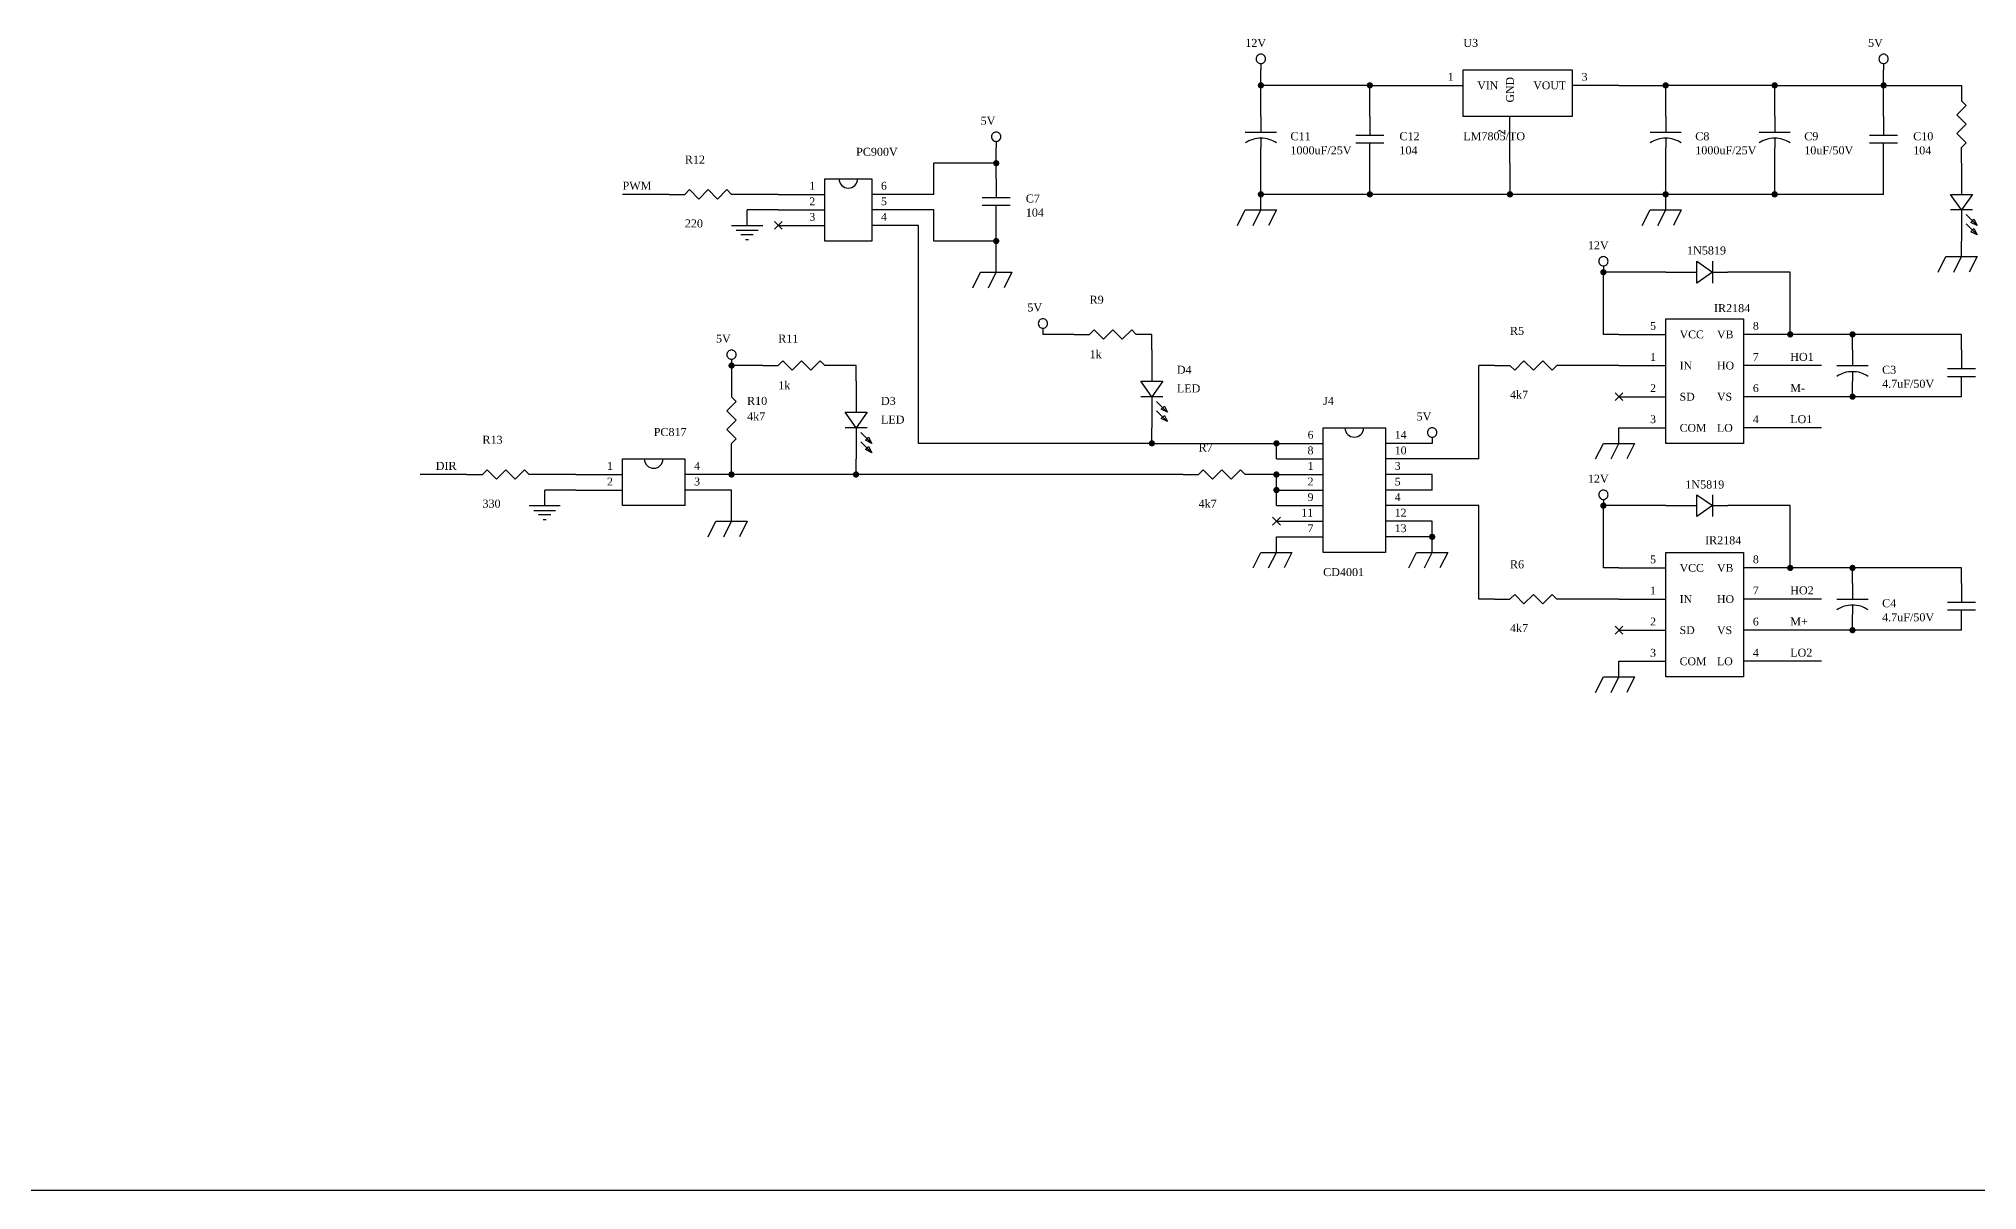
# Model space of a CAD drawing. Header units: inches. Extents: x 10 to 2893, y 8 to 851.
# Drawn here: x 616.6 to 964.5, y 430 to 636.7 of the extents above; entities that cross this region are included whole.
import ezdxf

# ---------------------------------------------------------------- set-up
doc = ezdxf.new("R2010")
doc.units = ezdxf.units.IN
doc.header["$MEASUREMENT"] = 0
for name, color, linetype in [('PARTS', 7, 'Continuous'), ('PARTTEXT', 7, 'Continuous'), ('WIRE', 7, 'Continuous'), ('WIRETEXT', 7, 'Continuous')]:
    doc.layers.add(name, color=color, linetype=linetype)
doc.styles.get("Standard").update_dxf_attribs({"font": 'times_0.ttf'})

msp = doc.modelspace()

# ---------------------------------------------------------------- linework, layer by layer
msp.add_line((10.23, 430), (1199.23, 430))
at = {"layer": 'PARTS'}
for p, q in [((863.88, 628.32), (872.26, 628.32)), ((900.2, 628.32), (891.82, 628.32)), ((961.67, 628.32), (961.67, 625.53)), ((835.94, 622.73), (835.94, 619.94)), ((855.49, 622.73), (855.49, 619.94)), ((880.64, 614.35), (880.64, 622.73)), ((908.58, 622.73), (908.58, 619.94)), ((928.14, 622.73), (928.14, 619.94)), ((947.7, 622.73), (947.7, 619.94)), ((835.94, 614.35), (835.94, 617.14)), ((855.49, 614.35), (855.49, 617.14)), ((908.58, 614.35), (908.58, 617.14)), ((928.14, 614.35), (928.14, 617.14)), ((947.7, 614.35), (947.7, 617.14)), ((961.67, 614.35), (961.67, 617.14)), ((961.67, 614.35), (961.67, 611.56)), ((788.44, 611.56), (788.44, 608.76)), ((729.76, 608.76), (732.56, 608.76)), ((743.73, 608.76), (740.94, 608.76)), ((749.32, 608.76), (757.7, 608.76)), ((749.32, 605.97), (757.7, 605.97)), ((774.47, 608.76), (766.09, 608.76)), ((774.47, 605.97), (766.09, 605.97)), ((788.44, 603.17), (788.44, 605.97)), ((748.62, 603.87), (750.02, 602.48)), ((750.02, 603.87), (748.62, 602.48)), ((749.32, 603.17), (757.7, 603.17)), ((774.47, 603.17), (766.09, 603.17)), ((961.67, 597.59), (961.67, 600.38)), ((908.58, 594.79), (911.37, 594.79)), ((922.55, 594.79), (919.76, 594.79)), ((802.41, 583.62), (805.2, 583.62)), ((816.38, 583.62), (813.58, 583.62)), ((900.2, 583.62), (908.58, 583.62)), ((930.93, 583.62), (922.55, 583.62)), ((746.53, 578.03), (749.32, 578.03)), ((760.5, 578.03), (757.7, 578.03)), ((816.38, 580.82), (816.38, 578.03)), ((877.85, 578.03), (880.64, 578.03)), ((891.82, 578.03), (889.02, 578.03)), ((900.2, 578.03), (908.58, 578.03)), ((930.93, 578.03), (922.55, 578.03)), ((942.11, 580.82), (942.11, 578.03)), ((961.67, 580.82), (961.67, 578.03)), ((740.94, 575.23), (740.94, 572.44)), ((763.29, 575.23), (763.29, 572.44)), ((942.11, 572.44), (942.11, 575.23)), ((961.67, 572.44), (961.67, 575.23)), ((899.5, 573.14), (900.9, 571.74)), ((900.9, 573.14), (899.5, 571.74)), ((900.2, 572.44), (908.58, 572.44)), ((930.93, 572.44), (922.55, 572.44)), ((740.94, 561.26), (740.94, 564.06)), ((816.38, 564.06), (816.38, 566.85)), ((838.73, 564.06), (847.11, 564.06)), ((866.67, 564.06), (858.29, 564.06)), ((900.2, 566.85), (908.58, 566.85)), ((930.93, 566.85), (922.55, 566.85)), ((763.29, 558.47), (763.29, 561.26)), ((838.73, 561.26), (847.11, 561.26)), ((866.67, 561.26), (858.29, 561.26)), ((693.44, 558.47), (696.24, 558.47)), ((707.41, 558.47), (704.62, 558.47)), ((713, 558.47), (721.38, 558.47)), ((740.94, 558.47), (732.56, 558.47)), ((821.97, 558.47), (824.76, 558.47)), ((835.94, 558.47), (833.14, 558.47)), ((838.73, 558.47), (847.11, 558.47)), ((866.67, 558.47), (858.29, 558.47)), ((713, 555.68), (721.38, 555.68)), ((740.94, 555.68), (732.56, 555.68)), ((838.73, 555.68), (847.11, 555.68)), ((866.67, 555.68), (858.29, 555.68)), ((838.03, 550.79), (839.43, 549.39)), ((839.43, 550.79), (838.03, 549.39)), ((838.73, 552.88), (847.11, 552.88)), ((838.73, 550.09), (847.11, 550.09)), ((866.67, 552.88), (858.29, 552.88)), ((866.67, 550.09), (858.29, 550.09)), ((908.58, 552.88), (911.37, 552.88)), ((922.55, 552.88), (919.76, 552.88)), ((838.73, 547.29), (847.11, 547.29)), ((866.67, 547.29), (858.29, 547.29)), ((900.2, 541.71), (908.58, 541.71)), ((930.93, 541.71), (922.55, 541.71)), ((877.85, 536.12), (880.64, 536.12)), ((891.82, 536.12), (889.02, 536.12)), ((900.2, 536.12), (908.58, 536.12)), ((930.93, 536.12), (922.55, 536.12)), ((942.11, 538.91), (942.11, 536.12)), ((961.67, 538.91), (961.67, 536.12)), ((942.11, 530.53), (942.11, 533.32)), ((961.67, 530.53), (961.67, 533.32)), ((899.5, 531.23), (900.9, 529.83)), ((900.9, 531.23), (899.5, 529.83)), ((900.2, 530.53), (908.58, 530.53)), ((930.93, 530.53), (922.55, 530.53)), ((900.2, 524.94), (908.58, 524.94)), ((930.93, 524.94), (922.55, 524.94))]:
    msp.add_line(p, q, dxfattribs=at)
for points in [[(836.77, 633.07, 0.0985), (836.71, 633.39, 0.0985), (836.53, 633.66, 0.0985), (836.26, 633.84, 0.0985), (835.94, 633.91, 0.0985), (835.62, 633.84, 0.0985), (835.34, 633.66, 0.0985), (835.16, 633.39, 0.0985), (835.1, 633.07, 0.0985), (835.16, 632.75, 0.0985), (835.34, 632.48, 0.0985), (835.62, 632.3, 0.0985), (835.94, 632.23, 0.0985), (836.26, 632.3, 0.0985), (836.53, 632.48, 0.0985), (836.71, 632.75, 0.0985)], [(948.53, 633.07, 0.0985), (948.47, 633.39, 0.0985), (948.29, 633.66, 0.0985), (948.02, 633.84, 0.0985), (947.7, 633.91, 0.0985), (947.38, 633.84, 0.0985), (947.1, 633.66, 0.0985), (946.92, 633.39, 0.0985), (946.86, 633.07, 0.0985), (946.92, 632.75, 0.0985), (947.1, 632.48, 0.0985), (947.38, 632.3, 0.0985), (947.7, 632.23, 0.0985), (948.02, 632.3, 0.0985), (948.29, 632.48, 0.0985), (948.47, 632.75, 0.0985)], [(789.28, 619.1, 0.0985), (789.21, 619.42, 0.0985), (789.03, 619.69, 0.0985), (788.76, 619.87, 0.0985), (788.44, 619.94, 0.0985), (788.12, 619.87, 0.0985), (787.85, 619.69, 0.0985), (787.66, 619.42, 0.0985), (787.6, 619.1, 0.0985), (787.66, 618.78, 0.0985), (787.85, 618.51, 0.0985), (788.12, 618.33, 0.0985), (788.44, 618.26, 0.0985), (788.76, 618.33, 0.0985), (789.03, 618.51, 0.0985), (789.21, 618.78, 0.0985)], [(898.24, 596.75, 0.0985), (898.18, 597.07, 0.0985), (898, 597.34, 0.0985), (897.72, 597.52, 0.0985), (897.4, 597.59, 0.0985), (897.08, 597.52, 0.0985), (896.81, 597.34, 0.0985), (896.63, 597.07, 0.0985), (896.57, 596.75, 0.0985), (896.63, 596.43, 0.0985), (896.81, 596.16, 0.0985), (897.08, 595.97, 0.0985), (897.4, 595.91, 0.0985), (897.72, 595.97, 0.0985), (898, 596.16, 0.0985), (898.18, 596.43, 0.0985)], [(797.66, 585.57, 0.0985), (797.59, 585.89, 0.0985), (797.41, 586.16, 0.0985), (797.14, 586.35, 0.0985), (796.82, 586.41, 0.0985), (796.5, 586.35, 0.0985), (796.23, 586.16, 0.0985), (796.05, 585.89, 0.0985), (795.98, 585.57, 0.0985), (796.05, 585.25, 0.0985), (796.23, 584.98, 0.0985), (796.5, 584.8, 0.0985), (796.82, 584.73, 0.0985), (797.14, 584.8, 0.0985), (797.41, 584.98, 0.0985), (797.59, 585.25, 0.0985)], [(741.78, 579.98, 0.0985), (741.71, 580.31, 0.0985), (741.53, 580.58, 0.0985), (741.26, 580.76, 0.0985), (740.94, 580.82, 0.0985), (740.62, 580.76, 0.0985), (740.35, 580.58, 0.0985), (740.17, 580.31, 0.0985), (740.1, 579.98, 0.0985), (740.17, 579.66, 0.0985), (740.35, 579.39, 0.0985), (740.62, 579.21, 0.0985), (740.94, 579.15, 0.0985), (741.26, 579.21, 0.0985), (741.53, 579.39, 0.0985), (741.71, 579.66, 0.0985)], [(867.51, 566.01, 0.0985), (867.44, 566.34, 0.0985), (867.26, 566.61, 0.0985), (866.99, 566.79, 0.0985), (866.67, 566.85, 0.0985), (866.35, 566.79, 0.0985), (866.08, 566.61, 0.0985), (865.9, 566.34, 0.0985), (865.83, 566.01, 0.0985), (865.9, 565.69, 0.0985), (866.08, 565.42, 0.0985), (866.35, 565.24, 0.0985), (866.67, 565.18, 0.0985), (866.99, 565.24, 0.0985), (867.26, 565.42, 0.0985), (867.44, 565.69, 0.0985)], [(898.24, 554.84, 0.0985), (898.18, 555.16, 0.0985), (898, 555.43, 0.0985), (897.72, 555.61, 0.0985), (897.4, 555.68, 0.0985), (897.08, 555.61, 0.0985), (896.81, 555.43, 0.0985), (896.63, 555.16, 0.0985), (896.57, 554.84, 0.0985), (896.63, 554.52, 0.0985), (896.81, 554.25, 0.0985), (897.08, 554.06, 0.0985), (897.4, 554, 0.0985), (897.72, 554.06, 0.0985), (898, 554.25, 0.0985), (898.18, 554.52, 0.0985)]]:
    msp.add_lwpolyline(points, format="xyb", close=True, dxfattribs=at)
for points in [[(835.94, 632.23), (835.94, 631.11)], [(947.7, 632.23), (947.7, 631.11)], [(962.5, 624.69), (960.83, 623.01)], [(960.83, 623.01), (962.5, 621.34)], [(961.67, 625.53), (962.5, 624.69)], [(833.14, 619.94), (838.73, 619.94)], [(852.98, 619.38), (858.01, 619.38)], [(855.49, 619.94), (855.49, 619.38)], [(905.79, 619.94), (911.37, 619.94)], [(925.34, 619.94), (930.93, 619.94)], [(945.18, 619.38), (950.21, 619.38)], [(947.7, 619.94), (947.7, 619.38)], [(962.5, 621.34), (960.83, 619.66)], [(960.83, 619.66), (962.5, 617.98)], [(788.44, 618.26), (788.44, 617.14)], [(835.94, 618.82), (835.94, 617.14)], [(852.98, 617.98), (858.01, 617.98)], [(855.49, 617.14), (855.49, 617.98)], [(908.58, 618.82), (908.58, 617.14)], [(928.14, 618.82), (928.14, 617.14)], [(945.18, 617.98), (950.21, 617.98)], [(947.7, 617.14), (947.7, 617.98)], [(962.5, 617.98), (961.67, 617.14)], [(732.56, 608.76), (733.4, 609.6)], [(733.4, 609.6), (735.07, 607.92)], [(735.07, 607.92), (736.75, 609.6)], [(736.75, 609.6), (738.43, 607.92)], [(738.43, 607.92), (740.1, 609.6)], [(740.1, 609.6), (740.94, 608.76)], [(760.5, 611.56), (763.29, 611.56)], [(961.67, 611.56), (961.67, 608.76)], [(785.92, 608.2), (790.95, 608.2)], [(785.92, 606.81), (790.95, 606.81)], [(788.44, 608.76), (788.44, 608.2)], [(788.44, 605.97), (788.44, 606.81)], [(831.75, 603.17), (833.14, 605.97)], [(833.14, 605.97), (838.73, 605.97)], [(834.54, 603.17), (835.94, 605.97)], [(838.73, 605.97), (837.33, 603.17)], [(904.39, 603.17), (905.79, 605.97)], [(905.79, 605.97), (911.37, 605.97)], [(907.18, 603.17), (908.58, 605.97)], [(911.37, 605.97), (909.98, 603.17)], [(963.62, 605.97), (959.71, 605.97)], [(961.67, 605.97), (961.67, 600.38)], [(740.94, 603.17), (746.53, 603.17)], [(741.78, 602.34), (745.69, 602.34)], [(964.18, 603.45), (962.5, 605.13)], [(964.18, 601.78), (962.5, 603.45)], [(744.85, 601.5), (742.62, 601.5)], [(743.45, 600.66), (744.01, 600.66)], [(897.4, 595.91), (897.4, 594.79)], [(916.96, 596.75), (916.96, 592.84)], [(957.48, 594.79), (958.87, 597.59)], [(958.87, 597.59), (964.46, 597.59)], [(960.27, 594.79), (961.67, 597.59)], [(964.46, 597.59), (963.06, 594.79)], [(784.25, 592), (785.64, 594.79)], [(785.64, 594.79), (791.23, 594.79)], [(787.04, 592), (788.44, 594.79)], [(791.23, 594.79), (789.84, 592)], [(911.37, 594.79), (914.17, 594.79)], [(916.96, 594.79), (919.76, 594.79)], [(796.82, 584.73), (796.82, 583.62)], [(805.2, 583.62), (806.04, 584.45)], [(806.04, 584.45), (807.72, 582.78)], [(807.72, 582.78), (809.39, 584.45)], [(809.39, 584.45), (811.07, 582.78)], [(811.07, 582.78), (812.75, 584.45)], [(812.75, 584.45), (813.58, 583.62)], [(740.94, 579.15), (740.94, 578.03)], [(749.32, 578.03), (750.16, 578.87)], [(750.16, 578.87), (751.84, 577.19)], [(751.84, 577.19), (753.51, 578.87)], [(753.51, 578.87), (755.19, 577.19)], [(755.19, 577.19), (756.87, 578.87)], [(756.87, 578.87), (757.7, 578.03)], [(816.38, 578.03), (816.38, 575.23)], [(881.48, 577.19), (880.64, 578.03)], [(883.15, 578.87), (881.48, 577.19)], [(884.83, 577.19), (883.15, 578.87)], [(886.51, 578.87), (884.83, 577.19)], [(888.18, 577.19), (886.51, 578.87)], [(889.02, 578.03), (888.18, 577.19)], [(939.31, 578.03), (944.9, 578.03)], [(961.67, 578.03), (961.67, 577.47)], [(942.11, 576.91), (942.11, 575.23)], [(959.15, 577.47), (964.18, 577.47)], [(959.15, 576.07), (964.18, 576.07)], [(961.67, 575.23), (961.67, 576.07)], [(741.78, 571.6), (740.1, 569.93)], [(740.94, 572.44), (741.78, 571.6)], [(763.29, 572.44), (763.29, 569.65)], [(818.33, 572.44), (814.42, 572.44)], [(816.38, 572.44), (816.38, 566.85)], [(818.89, 569.93), (817.22, 571.6)], [(740.1, 569.93), (741.78, 568.25)], [(741.78, 568.25), (740.1, 566.57)], [(818.89, 568.25), (817.22, 569.93)], [(740.1, 566.57), (741.78, 564.9)], [(741.78, 564.9), (740.94, 564.06)], [(765.25, 566.85), (761.34, 566.85)], [(763.29, 566.85), (763.29, 561.26)], [(765.81, 564.34), (764.13, 566.01)], [(765.81, 562.66), (764.13, 564.34)], [(849.91, 566.85), (852.7, 566.85)], [(866.67, 565.18), (866.67, 564.06)], [(896.01, 561.26), (897.4, 564.06)], [(897.4, 564.06), (902.99, 564.06)], [(898.8, 561.26), (900.2, 564.06)], [(902.99, 564.06), (901.6, 561.26)], [(724.18, 561.26), (726.97, 561.26)], [(696.24, 558.47), (697.07, 559.31)], [(697.07, 559.31), (698.75, 557.63)], [(698.75, 557.63), (700.43, 559.31)], [(700.43, 559.31), (702.1, 557.63)], [(702.1, 557.63), (703.78, 559.31)], [(703.78, 559.31), (704.62, 558.47)], [(824.76, 558.47), (825.6, 559.31)], [(825.6, 559.31), (827.27, 557.63)], [(827.27, 557.63), (828.95, 559.31)], [(828.95, 559.31), (830.63, 557.63)], [(830.63, 557.63), (832.3, 559.31)], [(832.3, 559.31), (833.14, 558.47)], [(897.4, 554), (897.4, 552.88)], [(916.96, 554.84), (916.96, 550.93)], [(704.62, 552.88), (710.21, 552.88)], [(705.46, 552.04), (709.37, 552.04)], [(708.53, 551.21), (706.29, 551.21)], [(707.13, 550.37), (707.69, 550.37)], [(736.75, 547.29), (738.15, 550.09)], [(738.15, 550.09), (743.73, 550.09)], [(739.54, 547.29), (740.94, 550.09)], [(743.73, 550.09), (742.34, 547.29)], [(911.37, 552.88), (914.17, 552.88)], [(916.96, 552.88), (919.76, 552.88)], [(834.54, 541.71), (835.94, 544.5)], [(835.94, 544.5), (841.52, 544.5)], [(837.33, 541.71), (838.73, 544.5)], [(841.52, 544.5), (840.13, 541.71)], [(862.48, 541.71), (863.88, 544.5)], [(863.88, 544.5), (869.46, 544.5)], [(865.27, 541.71), (866.67, 544.5)], [(869.46, 544.5), (868.07, 541.71)], [(880.64, 536.12), (881.48, 536.96)], [(881.48, 536.96), (883.15, 535.28)], [(883.15, 535.28), (884.83, 536.96)], [(884.83, 536.96), (886.51, 535.28)], [(886.51, 535.28), (888.18, 536.96)], [(888.18, 536.96), (889.02, 536.12)], [(939.31, 536.12), (944.9, 536.12)], [(961.67, 536.12), (961.67, 535.56)], [(942.11, 535), (942.11, 533.32)], [(959.15, 535.56), (964.18, 535.56)], [(959.15, 534.16), (964.18, 534.16)], [(961.67, 533.32), (961.67, 534.16)], [(896.01, 519.35), (897.4, 522.15)], [(897.4, 522.15), (902.99, 522.15)], [(898.8, 519.35), (900.2, 522.15)], [(902.99, 522.15), (901.6, 519.35)]]:
    msp.add_lwpolyline(points, dxfattribs=at)
for points in [[(872.26, 631.11), (891.82, 631.11), (891.82, 622.73), (872.26, 622.73)], [(757.7, 611.56), (766.09, 611.56), (766.09, 600.38), (757.7, 600.38)], [(961.67, 605.97), (961.67, 605.97), (959.71, 608.76), (963.62, 608.76), (961.67, 605.97)], [(963.9, 604.29), (963.9, 604.29), (964.46, 603.17), (963.34, 603.73), (963.9, 604.29)], [(963.9, 602.62), (963.9, 602.62), (964.46, 601.5), (963.34, 602.06), (963.9, 602.62)], [(916.96, 594.79), (916.96, 594.79), (914.17, 592.84), (914.17, 596.75), (916.96, 594.79)], [(908.58, 586.41), (922.55, 586.41), (922.55, 564.06), (908.58, 564.06)], [(816.38, 572.44), (816.38, 572.44), (814.42, 575.23), (818.33, 575.23), (816.38, 572.44)], [(818.61, 570.76), (818.61, 570.76), (819.17, 569.65), (818.05, 570.21), (818.61, 570.76)], [(763.29, 566.85), (763.29, 566.85), (761.34, 569.65), (765.25, 569.65), (763.29, 566.85)], [(818.61, 569.09), (818.61, 569.09), (819.17, 567.97), (818.05, 568.53), (818.61, 569.09)], [(765.53, 565.18), (765.53, 565.18), (766.09, 564.06), (764.97, 564.62), (765.53, 565.18)], [(847.11, 566.85), (858.29, 566.85), (858.29, 544.5), (847.11, 544.5)], [(721.38, 561.26), (732.56, 561.26), (732.56, 552.88), (721.38, 552.88)], [(765.53, 563.5), (765.53, 563.5), (766.09, 562.38), (764.97, 562.94), (765.53, 563.5)], [(916.96, 552.88), (916.96, 552.88), (914.17, 550.93), (914.17, 554.84), (916.96, 552.88)], [(908.58, 544.5), (922.55, 544.5), (922.55, 522.15), (908.58, 522.15)]]:
    msp.add_lwpolyline(points, close=True, dxfattribs=at)
for points in [[(835.94, 618.82, 0.1654), (833.14, 617.98)], [(838.73, 617.98, 0.1654), (835.94, 618.82)], [(908.58, 618.82, 0.1654), (905.79, 617.98)], [(911.37, 617.98, 0.1654), (908.58, 618.82)], [(928.14, 618.82, 0.1654), (925.34, 617.98)], [(930.93, 617.98, 0.1654), (928.14, 618.82)], [(760.22, 611.56, 1), (763.57, 611.56)], [(942.11, 576.91, 0.1654), (939.31, 576.07)], [(944.9, 576.07, 0.1654), (942.11, 576.91)], [(851.02, 566.85, 1), (854.38, 566.85)], [(725.29, 561.26, 1), (728.65, 561.26)], [(942.11, 535, 0.1654), (939.31, 534.16)], [(944.9, 534.16, 0.1654), (942.11, 535)]]:
    msp.add_lwpolyline(points, format="xyb", dxfattribs=at)
at = {"layer": 'WIRE'}
for points in [[(835.94, 628.32), (835.94, 631.11)], [(947.7, 628.32), (947.7, 631.11)], [(835.94, 622.73), (835.94, 628.32)], [(855.49, 628.32), (835.94, 628.32)], [(855.49, 622.73), (855.49, 628.32)], [(855.49, 628.32), (863.88, 628.32)], [(900.2, 628.32), (908.58, 628.32)], [(928.14, 628.32), (908.58, 628.32)], [(908.58, 622.73), (908.58, 628.32)], [(928.14, 628.32), (947.7, 628.32)], [(928.14, 622.73), (928.14, 628.32)], [(947.7, 628.32), (961.67, 628.32)], [(947.7, 622.73), (947.7, 628.32)], [(788.44, 614.35), (788.44, 617.14)], [(777.26, 608.76), (777.26, 614.35)], [(788.44, 614.35), (777.26, 614.35)], [(788.44, 611.56), (788.44, 614.35)], [(835.94, 608.76), (835.94, 614.35)], [(855.49, 608.76), (855.49, 614.35)], [(880.64, 614.35), (880.64, 608.76)], [(908.58, 608.76), (908.58, 614.35)], [(928.14, 608.76), (928.14, 614.35)], [(947.7, 608.76), (947.7, 614.35)], [(729.76, 608.76), (721.38, 608.76)], [(749.32, 608.76), (743.73, 608.76)], [(743.73, 603.17), (743.73, 605.97)], [(749.32, 605.97), (743.73, 605.97)], [(777.26, 608.76), (774.47, 608.76)], [(777.26, 605.97), (774.47, 605.97)], [(777.26, 600.38), (777.26, 605.97)], [(835.94, 605.97), (835.94, 608.76)], [(855.49, 608.76), (835.94, 608.76)], [(880.64, 608.76), (855.49, 608.76)], [(908.58, 608.76), (880.64, 608.76)], [(928.14, 608.76), (908.58, 608.76)], [(908.58, 605.97), (908.58, 608.76)], [(947.7, 608.76), (928.14, 608.76)], [(774.47, 564.06), (774.47, 603.17)], [(788.44, 600.38), (788.44, 603.17)], [(788.44, 600.38), (777.26, 600.38)], [(788.44, 594.79), (788.44, 600.38)], [(897.4, 583.62), (897.4, 594.79)], [(908.58, 594.79), (897.4, 594.79)], [(930.93, 594.79), (922.55, 594.79)], [(930.93, 583.62), (930.93, 594.79)], [(802.41, 583.62), (796.82, 583.62)], [(816.38, 580.82), (816.38, 583.62)], [(900.2, 583.62), (897.4, 583.62)], [(942.11, 583.62), (930.93, 583.62)], [(961.67, 583.62), (942.11, 583.62)], [(942.11, 580.82), (942.11, 583.62)], [(961.67, 580.82), (961.67, 583.62)], [(740.94, 578.03), (740.94, 575.23)], [(746.53, 578.03), (740.94, 578.03)], [(763.29, 578.03), (760.5, 578.03)], [(763.29, 575.23), (763.29, 578.03)], [(877.85, 578.03), (875.05, 578.03)], [(875.05, 561.26), (875.05, 578.03)], [(900.2, 578.03), (891.82, 578.03)], [(936.52, 578.03), (930.93, 578.03)], [(942.11, 572.44), (930.93, 572.44)], [(961.67, 572.44), (942.11, 572.44)], [(816.38, 564.06), (774.47, 564.06)], [(816.38, 564.06), (838.73, 564.06)], [(838.73, 561.26), (838.73, 564.06)], [(900.2, 564.06), (900.2, 566.85)], [(936.52, 566.85), (930.93, 566.85)], [(740.94, 558.47), (740.94, 561.26)], [(875.05, 561.26), (866.67, 561.26)], [(693.44, 558.47), (685.06, 558.47)], [(713, 558.47), (707.41, 558.47)], [(763.29, 558.47), (740.94, 558.47)], [(821.97, 558.47), (763.29, 558.47)], [(838.73, 558.47), (835.94, 558.47)], [(838.73, 555.68), (838.73, 558.47)], [(866.67, 555.68), (866.67, 558.47)], [(713, 555.68), (707.41, 555.68)], [(707.41, 552.88), (707.41, 555.68)], [(740.94, 550.09), (740.94, 555.68)], [(838.73, 552.88), (838.73, 555.68)], [(875.05, 552.88), (866.67, 552.88)], [(866.67, 547.29), (866.67, 550.09)], [(875.05, 536.12), (875.05, 552.88)], [(897.4, 541.71), (897.4, 552.88)], [(908.58, 552.88), (897.4, 552.88)], [(930.93, 552.88), (922.55, 552.88)], [(930.93, 541.71), (930.93, 552.88)], [(838.73, 544.5), (838.73, 547.29)], [(866.67, 544.5), (866.67, 547.29)], [(900.2, 541.71), (897.4, 541.71)], [(942.11, 541.71), (930.93, 541.71)], [(942.11, 538.91), (942.11, 541.71)], [(961.67, 541.71), (942.11, 541.71)], [(961.67, 538.91), (961.67, 541.71)], [(877.85, 536.12), (875.05, 536.12)], [(900.2, 536.12), (891.82, 536.12)], [(936.52, 536.12), (930.93, 536.12)], [(942.11, 530.53), (930.93, 530.53)], [(961.67, 530.53), (942.11, 530.53)], [(900.2, 522.15), (900.2, 524.94)], [(936.52, 524.94), (930.93, 524.94)]]:
    msp.add_lwpolyline(points, dxfattribs=at)
at = {"layer": 'WIRE', "const_width": 0.559}
for points in [[(835.66, 628.32, 1), (836.22, 628.32, 1)], [(855.21, 628.32, 1), (855.77, 628.32, 1)], [(908.3, 628.32, 1), (908.86, 628.32, 1)], [(927.86, 628.32, 1), (928.42, 628.32, 1)], [(947.42, 628.32, 1), (947.98, 628.32, 1)], [(788.16, 614.35, 1), (788.72, 614.35, 1)], [(835.66, 608.76, 1), (836.22, 608.76, 1)], [(855.21, 608.76, 1), (855.77, 608.76, 1)], [(880.36, 608.76, 1), (880.92, 608.76, 1)], [(908.3, 608.76, 1), (908.86, 608.76, 1)], [(908.3, 608.76, 1), (908.86, 608.76, 1)], [(927.86, 608.76, 1), (928.42, 608.76, 1)], [(788.16, 600.38, 1), (788.72, 600.38, 1)], [(897.12, 594.79, 1), (897.68, 594.79, 1)], [(930.65, 583.62, 1), (931.21, 583.62, 1)], [(941.83, 583.62, 1), (942.39, 583.62, 1)], [(941.83, 583.62, 1), (942.39, 583.62, 1)], [(740.66, 578.03, 1), (741.22, 578.03, 1)], [(941.83, 572.44, 1), (942.39, 572.44, 1)], [(816.1, 564.06, 1), (816.66, 564.06, 1)], [(838.45, 564.06, 1), (839.01, 564.06, 1)], [(740.66, 558.47, 1), (741.22, 558.47, 1)], [(763.01, 558.47, 1), (763.57, 558.47, 1)], [(838.45, 558.47, 1), (839.01, 558.47, 1)], [(838.45, 558.47, 1), (839.01, 558.47, 1)], [(838.45, 555.68, 1), (839.01, 555.68, 1)], [(897.12, 552.88, 1), (897.68, 552.88, 1)], [(866.39, 547.29, 1), (866.95, 547.29, 1)], [(930.65, 541.71, 1), (931.21, 541.71, 1)], [(941.83, 541.71, 1), (942.39, 541.71, 1)], [(941.83, 530.53, 1), (942.39, 530.53, 1)]]:
    msp.add_lwpolyline(points, format="xyb", close=True, dxfattribs=at)

# ---------------------------------------------------------------- texts
at = {"layer": 'PARTS'}
for s, height, p in [('1', 1.4, (869.46, 629.16)), ('3', 1.4, (893.49, 629.16)), ('VIN', 1.397, (874.77, 627.62)), ('VOUT', 1.397, (884.83, 627.62)), ('1', 1.4, (754.91, 609.6)), ('6', 1.4, (767.76, 609.6)), ('2', 1.4, (754.91, 606.81)), ('3', 1.4, (754.91, 604.01)), ('4', 1.4, (767.76, 604.01)), ('5', 1.4, (767.76, 606.81)), ('5', 1.4, (905.79, 584.45)), ('8', 1.4, (924.23, 584.45)), ('VCC', 1.397, (911.09, 582.92)), ('VB', 1.397, (917.8, 582.92)), ('1', 1.4, (905.79, 578.87)), ('IN', 1.397, (911.09, 577.33)), ('HO', 1.397, (917.8, 577.33)), ('7', 1.4, (924.23, 578.87)), ('2', 1.4, (905.79, 573.28)), ('6', 1.4, (924.23, 573.28)), ('SD', 1.397, (911.09, 571.74)), ('VS', 1.397, (917.8, 571.74)), ('3', 1.4, (905.79, 567.69)), ('COM', 1.397, (911.09, 566.15)), ('LO', 1.397, (917.8, 566.15)), ('4', 1.4, (924.23, 567.69)), ('6', 1.4, (844.32, 564.9)), ('14', 1.397, (859.96, 564.9)), ('1', 1.4, (718.59, 559.31)), ('4', 1.4, (734.23, 559.31)), ('8', 1.4, (844.32, 562.1)), ('1', 1.4, (844.32, 559.31)), ('3', 1.4, (859.96, 559.31)), ('10', 1.397, (859.96, 562.1)), ('2', 1.4, (718.59, 556.51)), ('3', 1.4, (734.23, 556.51)), ('2', 1.4, (844.32, 556.51)), ('5', 1.4, (859.96, 556.51)), ('9', 1.4, (844.32, 553.72)), ('4', 1.4, (859.96, 553.72)), ('11', 1.397, (843.2, 550.93)), ('12', 1.397, (859.96, 550.93)), ('7', 1.4, (844.32, 548.13)), ('13', 1.397, (859.96, 548.13)), ('5', 1.4, (905.79, 542.54)), ('8', 1.4, (924.23, 542.54)), ('VCC', 1.397, (911.09, 541.01)), ('VB', 1.397, (917.8, 541.01)), ('1', 1.4, (905.79, 536.96)), ('IN', 1.397, (911.09, 535.42)), ('HO', 1.397, (917.8, 535.42)), ('7', 1.4, (924.23, 536.96)), ('2', 1.4, (905.79, 531.37)), ('6', 1.4, (924.23, 531.37)), ('SD', 1.397, (911.09, 529.83)), ('VS', 1.397, (917.8, 529.83)), ('3', 1.4, (905.79, 525.78)), ('COM', 1.397, (911.09, 524.24)), ('LO', 1.397, (917.8, 524.24)), ('4', 1.4, (924.23, 525.78))]:
    msp.add_text(s, height=height, dxfattribs=at).set_placement(p)
for s, height, p in [('GND', 1.397, (881.34, 625.25)), ('2', 1.4, (879.8, 619.38))]:
    msp.add_text(s, height=height, rotation=90, dxfattribs=at).set_placement(p)
at = {"layer": 'PARTTEXT'}
for s, p in [('12V', (833.14, 635.23)), ('U3', (872.26, 635.23)), ('5V', (944.9, 635.23)), ('5V', (785.64, 621.26)), ('C11', (841.24, 618.47)), ('C12', (860.8, 618.47)), ('LM7805/TO', (872.26, 618.47)), ('C8', (913.89, 618.47)), ('C9', (933.45, 618.47)), ('C10', (953, 618.47)), ('PC900V', (763.29, 615.68)), ('1000uF/25V', (841.24, 615.95)), ('104', (860.8, 615.95)), ('1000uF/25V', (913.89, 615.95)), ('10uF/50V', (933.45, 615.95)), ('104', (953, 615.95)), ('R12', (732.56, 614.28)), ('C7', (793.75, 607.29)), ('104', (793.75, 604.78)), ('220', (732.56, 602.82)), ('12V', (894.61, 598.91)), ('1N5819', (912.42, 597.97)), ('5V', (794.03, 587.74)), ('R9', (805.2, 589.13)), ('IR2184', (917.25, 587.62)), ('R5', (880.64, 583.54)), ('5V', (738.15, 582.15)), ('R11', (749.32, 582.15)), ('1k', (805.2, 579.35)), ('D4', (820.85, 576.56)), ('C3', (947.42, 576.56)), ('1k', (749.32, 573.77)), ('LED', (820.85, 573.21)), ('4.7uF/50V', (947.42, 574.04)), ('R10', (743.73, 570.97)), ('D3', (767.76, 570.97)), ('J4', (847.11, 570.97)), ('4k7', (880.64, 572.09)), ('4k7', (743.73, 568.18)), ('LED', (767.76, 567.62)), ('5V', (863.88, 568.18)), ('R13', (696.24, 563.99)), ('PC817', (726.97, 565.38)), ('R7', (824.76, 562.59)), ('12V', (894.61, 557)), ('1N5819', (912.11, 555.96)), ('330', (696.24, 552.53)), ('4k7', (824.76, 552.53)), ('IR2184', (915.65, 545.95)), ('R6', (880.64, 541.63)), ('CD4001', (847.11, 540.24)), ('C4', (947.42, 534.65)), ('4.7uF/50V', (947.42, 532.13)), ('4k7', (880.64, 530.18))]:
    msp.add_text(s, height=1.436, dxfattribs=at).set_placement(p)
at = {"layer": 'WIRETEXT'}
for s, p in [('PWM', (721.38, 609.6)), ('HO1', (930.93, 578.87)), ('M-', (930.93, 573.28)), ('LO1', (930.93, 567.69)), ('DIR', (687.85, 559.31)), ('HO2', (930.93, 536.96)), ('M+', (930.93, 531.37)), ('LO2', (930.93, 525.78))]:
    msp.add_text(s, height=1.436, dxfattribs=at).set_placement(p)

doc.saveas('drawing.dxf')
